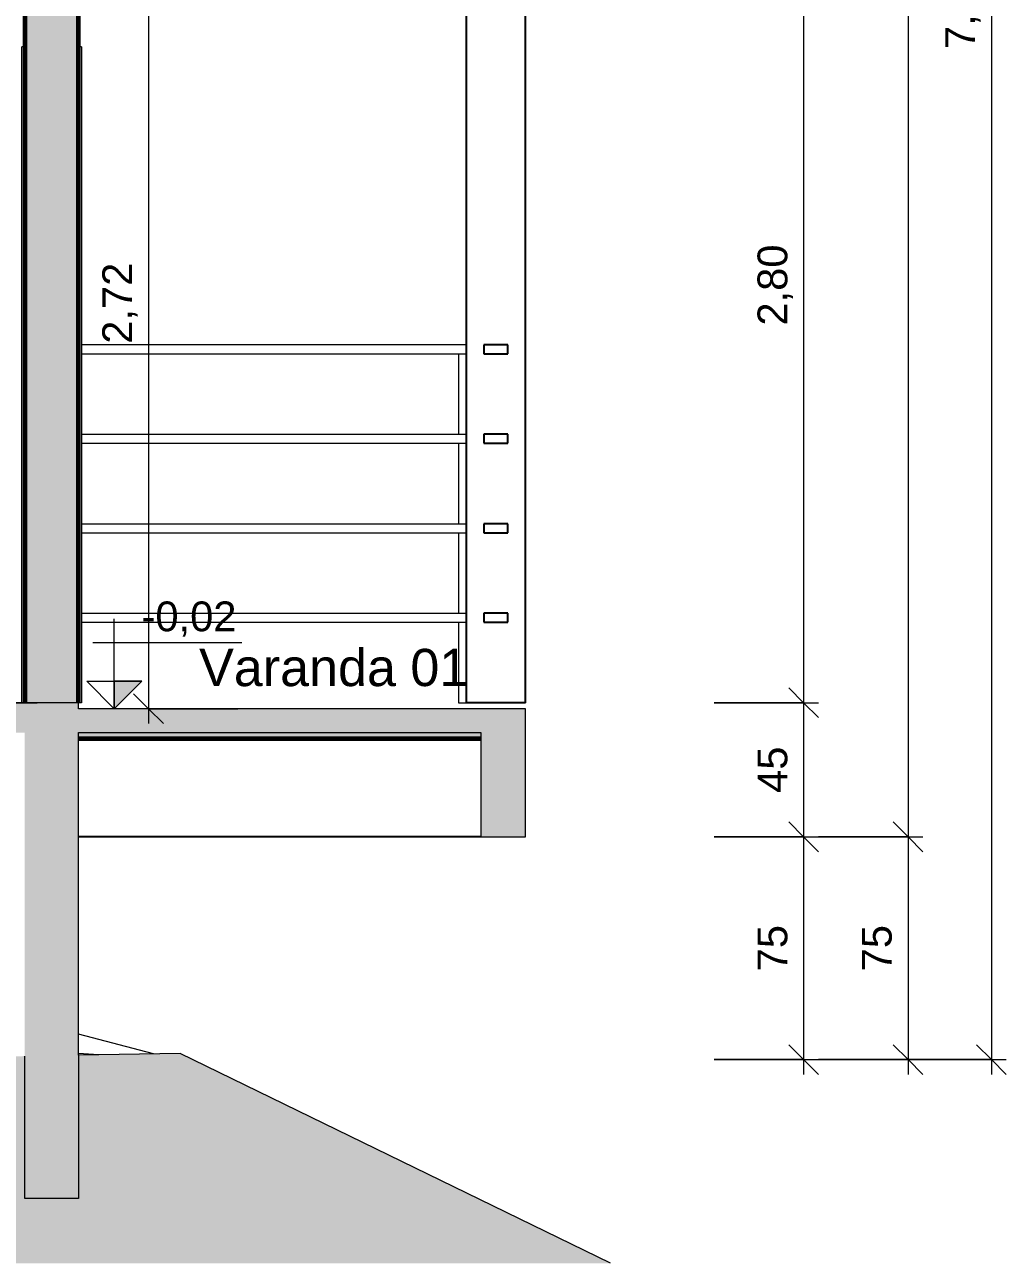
# Model space of a CAD drawing. Header units: millimetres. Extents: x -23755 to 62003, y -3000 to 6760.
# Drawn here: x -5480 to -2188, y -1680 to 2473 of the extents above; entities that cross this region are included whole.
import ezdxf

# ---------------------------------------------------------------- set-up
doc = ezdxf.new("R2010")
doc.units = ezdxf.units.MM
for name, color, linetype, lineweight in [('A-ANNO-DIMS', 211, 'Continuous', 9), ('A-ANNO-DIMS-50', 211, 'Continuous', 9), ('A-DETL-GENF', 92, 'Continuous', 9), ('A-DETL-THIN', 151, 'Continuous', 9), ('A-DOOR', 31, 'Continuous', 9), ('A-FLOR', 192, 'Continuous', 25), ('A-FLOR-PATT', 8, 'Continuous', 25), ('A-WALL', 113, 'Continuous', 25), ('A-WALL-PATT', 111, 'Continuous', 25), ('Balaústres', 7, 'Continuous', 9), ('C-TOPO', 7, 'Continuous', 9), ('Corrimão', 250, 'Continuous', 25), ('Corrimãos superiores', 7, 'Continuous', 9), ('G-ANNO-DIMS', 111, 'Continuous', 9), ('L-HRDS-IDEN', 13, 'Continuous', 9), ('S-BEAM', 12, 'Continuous', 25), ('S-COLS', 52, 'Continuous', 25)]:
    doc.layers.add(name, color=color, linetype=linetype, lineweight=lineweight)
doc.styles.add('@Arial Unicode MS', font='', dxfattribs={"height": 100})
doc.styles.add('Arial', font='arial.ttf', dxfattribs={"height": 125})
doc.styles.add('Arial_1', font='arial.ttf', dxfattribs={"height": 100})
doc.styles.get('@Arial Unicode MS').set_extended_font_data('@Arial Unicode MS')
doc.dimstyles.new('CRT_-__Metros_-_Linha_de_chamada_3_5_mm', dxfattribs={"dimscale": 304.8, "dimtxt": 100.584485, "dimasz": 0.328084, "dimexe": 0.164042, "dimexo": 0.0625, "dimgap": 0.082021, "dimtad": 1, "dimdec": 0, "dimlfac": 0.1, "dimdsep": 46, "dimtxsty": '@Arial Unicode MS', "dimblk1": 'OBLIQUE', "dimblk2": 'OBLIQUE', "dimsah": 1, "dimcen": 0.09, "dimdle": 0.164042, "dimazin": 0, "dimtfac": 1, "dimtdec": 4, "dimtix": 1, "dimtmove": 0, "dimatfit": 3, "dimfxl": 0.984252, "dimfxlon": 1, "dimtvp": 1, "dimtolj": 1, "dimtzin": 0, "dimarcsym": 2})
doc.dimstyles.new('CRT_-__Metros_-_Linha_de_chamada_3_5_mm_1', dxfattribs={"dimscale": 304.8, "dimtxt": 100.584485, "dimasz": 0.328084, "dimexe": 0.164042, "dimexo": 0.0625, "dimgap": 0.082021, "dimtad": 1, "dimlfac": 0.001, "dimrnd": 0.01, "dimzin": 0, "dimdsep": 46, "dimtxsty": '@Arial Unicode MS', "dimblk1": 'OBLIQUE', "dimblk2": 'OBLIQUE', "dimsah": 1, "dimcen": 0.09, "dimdle": 0.164042, "dimazin": 0, "dimtfac": 1, "dimtdec": 4, "dimtix": 1, "dimtmove": 0, "dimatfit": 3, "dimfxl": 0.984252, "dimfxlon": 1, "dimtvp": 1, "dimtolj": 1, "dimtzin": 0, "dimarcsym": 2})

# ---------------------------------------------------------------- blocks, each defined once
blk = doc.blocks.new('Porta correr 4 folhas - 350 x 210-3791413-A')
at = {"layer": 'A-DOOR'}
for p, q in [((-5489.650772, 200), (-5489.650772, 2399)), ((-5479.650772, 2399), (-5489.650772, 2399)), ((-5289.650772, 2399), (-5299.650772, 2399)), ((-5289.650772, 2399), (-5289.650772, 200)), ((-5289.650772, 200), (-5299.650772, 200))]:
    blk.add_line(p, q, dxfattribs=at)
blk = doc.blocks.new('Guarda-corpo - Guarda-corpo-3444766-A')
at = {"layer": 'Corrimão'}
for p, q in [((-3939.650772, 1400), (-3939.650772, 1370)), ((-3859.650772, 1400), (-3939.650772, 1400)), ((-3859.650772, 1370), (-3859.650772, 1400)), ((-3939.650772, 1370), (-3859.650772, 1370)), ((-3859.650772, 1100), (-3939.650772, 1100)), ((-3939.650772, 1100), (-3939.650772, 1070)), ((-3859.650772, 1070), (-3859.650772, 1100)), ((-3939.650772, 1070), (-3859.650772, 1070)), ((-3859.650772, 800), (-3939.650772, 800)), ((-3939.650772, 800), (-3939.650772, 770)), ((-3859.650772, 770), (-3859.650772, 800)), ((-3939.650772, 770), (-3859.650772, 770)), ((-3859.650772, 500), (-3939.650772, 500)), ((-3939.650772, 500), (-3939.650772, 470)), ((-3859.650772, 470), (-3859.650772, 500)), ((-3939.650772, 470), (-3859.650772, 470))]:
    blk.add_line(p, q, dxfattribs=at)
blk = doc.blocks.new('Tipo de corrimão superior - Corrimão superior_Interno_-3444834-A')
at = {"layer": 'Corrimãos superiores'}
for p, q in [((-3939.650772, 1400), (-3939.650772, 1370)), ((-3859.650772, 1400), (-3939.650772, 1400)), ((-3859.650772, 1370), (-3859.650772, 1400)), ((-3939.650772, 1370), (-3859.650772, 1370))]:
    blk.add_line(p, q, dxfattribs=at)
blk = doc.blocks.new('Guarda-corpo - 25mm-3360969-A')
at = {"layer": 'Balaústres'}
for p, q in [((-4024.650772, 1370), (-4024.650772, 1100)), ((-4024.650772, 1070), (-4024.650772, 800)), ((-4024.650772, 770), (-4024.650772, 500)), ((-4024.650772, 470), (-4024.650772, 200)), ((-4024.650772, 200), (-4012.150772, 200)), ((-4012.150772, 200), (-3999.650772, 200))]:
    blk.add_line(p, q, dxfattribs=at)
blk = doc.blocks.new('Guarda-corpo - Guarda-corpo-3444916-A')
at = {"layer": 'Corrimão', "color": 7, "lineweight": 9}
for p, q in [((-5289.650772, 1100), (-3999.650772, 1100)), ((-5289.650772, 1070), (-3999.650772, 1070)), ((-5289.650772, 800), (-3999.650772, 800)), ((-5289.650772, 770), (-3999.650772, 770)), ((-5289.650772, 500), (-3999.650772, 500)), ((-5289.650772, 470), (-3999.650772, 470))]:
    blk.add_line(p, q, dxfattribs=at)
blk.add_blockref('Guarda-corpo - 25mm-3360969-A', (0, 0))
blk = doc.blocks.new('Tipo de corrimão superior - Corrimão superior_Interno_-3444982-A')
at = {"layer": 'Corrimãos superiores'}
for p, q in [((-3999.650772, 1400), (-5289.650772, 1400)), ((-5289.650772, 1370), (-3999.650772, 1370))]:
    blk.add_line(p, q, dxfattribs=at)
blk = doc.blocks.new('DIMBLOCK20-A')
at = {"layer": 'A-ANNO-DIMS-50', "lineweight": 18, "transparency": 16777216}
for p, q in [((-2867.1, 3000), (-2917.1, 3050)), ((-2867.1, 3000), (-2817.1, 2950)), ((-2867.1, 200), (-2917.1, 250)), ((-2867.1, 200), (-2817.1, 150))]:
    blk.add_line(p, q, dxfattribs=at)
at = {"layer": 'A-ANNO-DIMS-50', "transparency": 16777216}
for p, q in [((-3167.1, 3000), (-2817.1, 3000)), ((-2867.1, 3000), (-3167.1, 3000)), ((-2867.1, 3000), (-2867.1, 200)), ((-3167.1, 200), (-2817.1, 200)), ((-2867.1, 200), (-3167.1, 200))]:
    blk.add_line(p, q, dxfattribs=at)
at = {"layer": 'A-ANNO-DIMS-50', "color": 0, "transparency": 16777216, "insert": (-3021.9, 1464.7), "char_height": 100, "width": 324.675, "attachment_point": 1, "rotation": 90, "line_spacing_factor": 1.117605, "style": '@Arial Unicode MS'}
blk.add_mtext('2,80', dxfattribs=at)
blk = doc.blocks.new('_Oblique')
at = {"color": 0, "linetype": 'ByBlock', "lineweight": -2}
blk.add_line((-0.5, -0.5), (0.5, 0.5), dxfattribs=at)
blk = doc.blocks.new('DIMBLOCK21-A')
at = {"layer": 'A-ANNO-DIMS-50', "lineweight": 18, "transparency": 16777216}
for p, q in [((-2867.1, 200), (-2917.1, 250)), ((-2867.1, 200), (-2817.1, 150)), ((-2867.1, -250), (-2917.1, -200)), ((-2867.1, -250), (-2817.1, -300))]:
    blk.add_line(p, q, dxfattribs=at)
at = {"layer": 'A-ANNO-DIMS-50', "transparency": 16777216}
for p, q in [((-3167.1, 200), (-2817.1, 200)), ((-2867.1, 200), (-3167.1, 200)), ((-2867.1, 200), (-2867.1, -250)), ((-3167.1, -250), (-2817.1, -250)), ((-2867.1, -250), (-3167.1, -250))]:
    blk.add_line(p, q, dxfattribs=at)
at = {"layer": 'A-ANNO-DIMS-50', "color": 0, "transparency": 16777216, "insert": (-3021.9, -102.4), "char_height": 100, "width": 185.873, "attachment_point": 1, "rotation": 90, "line_spacing_factor": 1.117605, "style": '@Arial Unicode MS'}
blk.add_mtext('45', dxfattribs=at)
blk = doc.blocks.new('DIMBLOCK22-A')
at = {"layer": 'A-ANNO-DIMS-50', "lineweight": 18, "transparency": 16777216}
for p, q in [((-2867.1, -250), (-2917.1, -200)), ((-2867.1, -250), (-2817.1, -300)), ((-2867.1, -996.8), (-2917.1, -946.8)), ((-2867.1, -996.8), (-2817.1, -1046.8))]:
    blk.add_line(p, q, dxfattribs=at)
at = {"layer": 'A-ANNO-DIMS-50', "transparency": 16777216}
for p, q in [((-3167.1, -250), (-2817.1, -250)), ((-2867.1, -250), (-3167.1, -250)), ((-2867.1, -250), (-2867.1, -1046.8)), ((-3167.1, -996.8), (-2817.1, -996.8)), ((-2867.1, -996.8), (-3167.1, -996.8))]:
    blk.add_line(p, q, dxfattribs=at)
at = {"layer": 'A-ANNO-DIMS-50', "color": 0, "transparency": 16777216, "insert": (-3021.9, -700.8), "char_height": 100, "width": 185.873, "attachment_point": 1, "rotation": 90, "line_spacing_factor": 1.117605, "style": '@Arial Unicode MS'}
blk.add_mtext('75', dxfattribs=at)
blk = doc.blocks.new('Elevações de ponto - CRT_ANO_Tag de Nível em Elevações-871645-A')
at = {"layer": 'G-ANNO-DIMS'}
blk.add_hatch(color=256, dxfattribs=at).paths.add_polyline_path([(-7112.1, 3000), (-7112.1, 3092.3), (-7019.8, 3092.3)])
for p, q in [((-7112.1, 3000), (-7112.1, 3301.2)), ((-7184.5, 3221.9), (-6684.5, 3221.9)), ((-7204.4, 3092.3), (-7112.1, 3000)), ((-7204.4, 3092.3), (-7019.8, 3092.3)), ((-7019.8, 3092.3), (-7112.1, 3000)), ((-7112.1, 3000), (-7019.8, 3092.3)), ((-7019.8, 3092.3), (-7112.1, 3092.3)), ((-7112.1, 3092.3), (-7112.1, 3000))]:
    blk.add_line(p, q, dxfattribs=at)
blk = doc.blocks.new('DIMBLOCK26-A')
at = {"layer": 'A-ANNO-DIMS-50', "lineweight": 18, "transparency": 16777216}
for p, q in [((-5738.3, 2900), (-5788.3, 2950)), ((-5738.3, 2900), (-5688.3, 2850)), ((-5738.3, 200), (-5788.3, 250)), ((-5738.3, 200), (-5688.3, 150))]:
    blk.add_line(p, q, dxfattribs=at)
at = {"layer": 'A-ANNO-DIMS-50', "transparency": 16777216}
for p, q in [((-5438.3, 2900), (-5788.3, 2900)), ((-5738.3, 2900), (-5738.3, 150)), ((-5738.3, 2900), (-5438.3, 2900)), ((-5438.3, 200), (-5788.3, 200)), ((-5738.3, 200), (-5438.3, 200))]:
    blk.add_line(p, q, dxfattribs=at)
at = {"layer": 'A-ANNO-DIMS-50', "color": 0, "transparency": 16777216, "insert": (-5893.1, 1414.7), "char_height": 100, "width": 324.675, "attachment_point": 1, "rotation": 90, "line_spacing_factor": 1.117605, "style": '@Arial Unicode MS'}
blk.add_mtext('2,70', dxfattribs=at)
blk = doc.blocks.new('DIMBLOCK34-A')
at = {"layer": 'A-ANNO-DIMS-50', "lineweight": 18, "transparency": 16777216}
for p, q in [((-5064.7, 2898), (-5114.7, 2948)), ((-5064.7, 2898), (-5014.7, 2848)), ((-5064.7, 180), (-5114.7, 230)), ((-5064.7, 180), (-5014.7, 130))]:
    blk.add_line(p, q, dxfattribs=at)
at = {"layer": 'A-ANNO-DIMS-50', "transparency": 16777216}
for p, q in [((-4764.7, 2898), (-5114.7, 2898)), ((-5064.7, 2898), (-5064.7, 130)), ((-5064.7, 2898), (-4764.7, 2898)), ((-4764.7, 180), (-5114.7, 180)), ((-5064.7, 180), (-4764.7, 180))]:
    blk.add_line(p, q, dxfattribs=at)
at = {"layer": 'A-ANNO-DIMS-50', "color": 0, "transparency": 16777216, "insert": (-5219.5, 1403.7), "char_height": 100, "width": 324.675, "attachment_point": 1, "rotation": 90, "line_spacing_factor": 1.117605, "style": '@Arial Unicode MS'}
blk.add_mtext('2,72', dxfattribs=at)
blk = doc.blocks.new('DIMBLOCK35-A')
at = {"layer": 'A-ANNO-DIMS-50', "lineweight": 18, "transparency": 16777216}
for p, q in [((-2517.1, 6051.1), (-2567.1, 6101.1)), ((-2517.1, 6051.1), (-2467.1, 6001.1)), ((-2517.1, -250), (-2567.1, -200)), ((-2517.1, -250), (-2467.1, -300))]:
    blk.add_line(p, q, dxfattribs=at)
at = {"layer": 'A-ANNO-DIMS-50', "transparency": 16777216}
for p, q in [((-2517.1, 6101.1), (-2517.1, -250)), ((-2817.1, 6051.1), (-2467.1, 6051.1)), ((-2517.1, 6051.1), (-2817.1, 6051.1)), ((-2817.1, -250), (-2467.1, -250)), ((-2517.1, -250), (-2817.1, -250))]:
    blk.add_line(p, q, dxfattribs=at)
at = {"layer": 'A-ANNO-DIMS-50', "color": 0, "transparency": 16777216, "insert": (-2671.9, 2765.3), "char_height": 100, "width": 324.675, "attachment_point": 1, "rotation": 90, "line_spacing_factor": 1.117605, "style": '@Arial Unicode MS'}
blk.add_mtext('6,30', dxfattribs=at)
blk = doc.blocks.new('DIMBLOCK36-A')
at = {"layer": 'A-ANNO-DIMS-50', "lineweight": 18, "transparency": 16777216}
for p, q in [((-2517.1, -250), (-2567.1, -200)), ((-2517.1, -250), (-2467.1, -300)), ((-2517.1, -996.8), (-2567.1, -946.8)), ((-2517.1, -996.8), (-2467.1, -1046.8))]:
    blk.add_line(p, q, dxfattribs=at)
at = {"layer": 'A-ANNO-DIMS-50', "transparency": 16777216}
for p, q in [((-2817.1, -250), (-2467.1, -250)), ((-2517.1, -250), (-2817.1, -250)), ((-2517.1, -250), (-2517.1, -1046.8)), ((-2817.1, -996.8), (-2467.1, -996.8)), ((-2517.1, -996.8), (-2817.1, -996.8))]:
    blk.add_line(p, q, dxfattribs=at)
at = {"layer": 'A-ANNO-DIMS-50', "color": 0, "transparency": 16777216, "insert": (-2671.9, -700.8), "char_height": 100, "width": 185.873, "attachment_point": 1, "rotation": 90, "line_spacing_factor": 1.117605, "style": '@Arial Unicode MS'}
blk.add_mtext('75', dxfattribs=at)
blk = doc.blocks.new('DIMBLOCK37-A')
at = {"layer": 'A-ANNO-DIMS-50', "lineweight": 18, "transparency": 16777216}
for p, q in [((-2237.6, 6051.1), (-2287.6, 6101.1)), ((-2237.6, 6051.1), (-2187.6, 6001.1)), ((-2237.6, -996.8), (-2287.6, -946.8)), ((-2237.6, -996.8), (-2187.6, -1046.8))]:
    blk.add_line(p, q, dxfattribs=at)
at = {"layer": 'A-ANNO-DIMS-50', "transparency": 16777216}
for p, q in [((-2237.6, 6101.1), (-2237.6, -1046.8)), ((-2537.6, 6051.1), (-2187.6, 6051.1)), ((-2237.6, 6051.1), (-2537.6, 6051.1)), ((-2537.6, -996.8), (-2187.6, -996.8)), ((-2237.6, -996.8), (-2537.6, -996.8))]:
    blk.add_line(p, q, dxfattribs=at)
at = {"layer": 'A-ANNO-DIMS-50', "color": 0, "transparency": 16777216, "insert": (-2392.4, 2391.9), "char_height": 100, "width": 324.675, "attachment_point": 1, "rotation": 90, "line_spacing_factor": 1.117605, "style": '@Arial Unicode MS'}
blk.add_mtext('7,05', dxfattribs=at)

msp = doc.modelspace()

# ---------------------------------------------------------------- hatches: boundary and pattern name
at = {"layer": 'A-DETL-GENF'}
h = msp.add_hatch(color=7, dxfattribs=at)
h.paths.add_polyline_path([(-5446.155, -1462.996), (-5299.651, -1462.996), (-5299.651, 100), (-3949.651, 100), (-3949.651, -250), (-3799.651, -250), (-3799.651, 180), (-5299.651, 180), (-5299.651, 200), (-19319.651, 200), (-19319.651, -250), (-19139.651, -250), (-19139.651, 100), (-5479.651, 100), (-5479.651, -1462.996)])
h.paths.add_polyline_path([(-8229.651, 2643.433), (-8229.651, 2900), (-5479.651, 2900), (-5479.651, 2680), (-5299.651, 2680), (-5299.651, 2898), (-3979.651, 2898), (-3979.651, 2680), (-3799.651, 2680), (-3799.651, 3000), (-8369.651, 3000), (-8369.651, 2643.433)])
h.paths.add_polyline_path([(-16725.974, 2700), (-16579.651, 2700), (-16579.651, 3000), (-19319.651, 3000), (-19319.651, 2700), (-19139.651, 2700), (-19139.651, 2900), (-16759.651, 2900), (-16759.651, 2700)])
h = msp.add_hatch(dxfattribs=at)
h.set_pattern_fill('FP_9', color=55, style=0, pattern_type=2)
h.set_pattern_definition([(45, (-11922.87, 2115.08), (0, 449.013), [317.5, -317.5]), (45, (-11838.68, 2030.9), (0, 449.013), [317.5, -317.5]), (45, (-11754.5, 1946.7), (0, 449.013), [317.5, -317.5]), (135, (-11922.87, 2171.2), (-449.013, 3e-14), [317.5, -317.5]), (135, (-11838.68, 2255.4), (-449.013, 3e-14), [317.5, -317.5]), (135, (-11754.5, 2339.6), (-449.013, 3e-14), [317.5, -317.5])])
h.paths.add_polyline_path([(-4138.35, -1679.633), (-3515.361, -1679.633), (-4957.955, -976.033), (-5299.651, -981.998), (-5299.651, -1462.996), (-5479.651, -1462.996), (-5479.651, -985.139), (-9657.239, -1058.06), (-12472.176, -449.349), (-12993.303, -206.344), (-13385.693, -341.454), (-13593.367, -285.808), (-14148.594, 100), (-16584.48, 100), (-17282.076, 26.68), (-18389.651, 0), (-19139.651, 0), (-19139.651, -250), (-19319.651, -250), (-19319.651, -100), (-22519.651, -100), (-22519.651, 0), (-23755.426, 0), (-23755.426, -1679.633), (-4429.903, -1679.633)])
at = {"layer": 'A-FLOR-PATT'}
msp.add_hatch(color=256, dxfattribs=at).paths.add_polyline_path([(-5299.651, 80), (-3949.651, 80), (-3949.651, 100), (-5299.651, 100)])
at = {"layer": 'A-WALL-PATT'}
h = msp.add_hatch(color=256, dxfattribs=at)
h.paths.add_polyline_path([(-5479.651, 200), (-5299.651, 200), (-5299.651, 2680), (-5479.651, 2680), (-5479.651, 448.588)])
h.paths.add_polyline_path([(-5479.651, 3000), (-5299.651, 3000), (-5299.651, 6044.391), (-5479.651, 6044.391), (-5479.651, 3032.856)])

# ---------------------------------------------------------------- linework, layer by layer
at = {"layer": 'A-DETL-THIN'}
for p, q in [((-5299.651, 200), (-14292.507, 200)), ((-5299.651, 180), (-5299.651, 200)), ((-3799.651, 180), (-5299.651, 180)), ((-3799.651, -250), (-3799.651, 180)), ((-5299.651, -981.998), (-5299.651, 100)), ((-5299.651, 100), (-3949.651, 100)), ((-3949.651, 100), (-3949.651, -250)), ((-3949.651, -250), (-3799.651, -250)), ((-5479.651, -1462.996), (-5479.651, -985.139)), ((-4957.955, -976.033), (-5299.651, -981.998)), ((-5299.651, -981.998), (-5299.651, -1462.996)), ((-3515.361, -1679.633), (-4957.955, -976.033)), ((-5299.651, -1462.996), (-5479.651, -1462.996))]:
    msp.add_line(p, q, dxfattribs=at)
at = {"layer": 'A-FLOR', "lineweight": 60}
msp.add_line((-5299.651, 80), (-3949.651, 80), dxfattribs=at)
at = {"layer": 'A-WALL', "lineweight": 60}
for p, q in [((-5479.651, 2680), (-5479.651, 200)), ((-5299.651, 200), (-5299.651, 2680))]:
    msp.add_line(p, q, dxfattribs=at)
at = {"layer": 'C-TOPO'}
for p, q in [((-5048.4, -977.612), (-5299.651, -911.281)), ((-5231.973, -980.816), (-5299.651, -975.979))]:
    msp.add_line(p, q, dxfattribs=at)
at = {"layer": 'S-BEAM'}
msp.add_line((-3949.651, -250), (-5299.651, -250), dxfattribs=at)
at = {"layer": 'S-COLS'}
for p, q in [((-3999.651, 2680), (-3999.651, 200)), ((-3799.651, 200), (-3799.651, 2680)), ((-3799.651, 200), (-3999.651, 200))]:
    msp.add_line(p, q, dxfattribs=at)

# ---------------------------------------------------------------- block references
at = {"layer": 'A-DOOR'}
msp.add_blockref('Porta correr 4 folhas - 350 x 210-3791413-A', (0, 0), dxfattribs=at)
at = {"layer": 'Balaústres'}
msp.add_blockref('Guarda-corpo - Guarda-corpo-3444766-A', (0, 0), dxfattribs=at)
at = {"layer": 'Corrimão', "color": 7, "lineweight": 9}
msp.add_blockref('Guarda-corpo - Guarda-corpo-3444916-A', (0, 0), dxfattribs=at)
at = {"layer": 'Corrimãos superiores'}
for name in ['Tipo de corrimão superior - Corrimão superior_Interno_-3444982-A', 'Tipo de corrimão superior - Corrimão superior_Interno_-3444834-A']:
    msp.add_blockref(name, (0, 0), dxfattribs=at)
at = {"layer": 'G-ANNO-DIMS'}
msp.add_blockref('Elevações de ponto - CRT_ANO_Tag de Nível em Elevações-871645-A', (1932.813, -2820), dxfattribs=at)

# ---------------------------------------------------------------- texts
at = {"layer": 'G-ANNO-DIMS', "insert": (-5087.935, 539.532), "char_height": 100, "width": 380.74495, "attachment_point": 1, "line_spacing_factor": 0.941778, "style": 'Arial_1'}
msp.add_mtext('-0,02', dxfattribs=at)
at = {"layer": 'L-HRDS-IDEN', "insert": (-4894.816, 380.692), "char_height": 125, "width": 1082.27812, "attachment_point": 1, "style": 'Arial'}
msp.add_mtext('Varanda 01', dxfattribs=at)

# ---------------------------------------------------------------- dimensions: what is measured, and where the dimension line sits
at = {"layer": 'A-ANNO-DIMS'}
for base, p1, p2, dimstyle, override, picture, middle in [((-2517.09, -250), (-2817.09, 6051.098), (-2817.09, -250), 'CRT_-__Metros_-_Linha_de_chamada_3_5_mm_1', {"dimpost": '<>', "dimfxl": 6301.097739}, 'DIMBLOCK35-A', (-2593.181, 2900.549)), ((-2237.627, -996.757), (-2537.627, 6051.098), (-2537.627, -996.757), 'CRT_-__Metros_-_Linha_de_chamada_3_5_mm_1', {"dimpost": '<>', "dimfxl": 7047.854255}, 'DIMBLOCK37-A', (-2313.718, 2527.171)), ((-2867.09, 200), (-3167.09, 3000), (-3167.09, 200), 'CRT_-__Metros_-_Linha_de_chamada_3_5_mm_1', {"dimpost": '<>', "dimfxl": 2800}, 'DIMBLOCK20-A', (-2943.181, 1600)), ((-5738.341, 200), (-5438.341, 2900), (-5438.341, 200), 'CRT_-__Metros_-_Linha_de_chamada_3_5_mm_1', {"dimpost": '<>', "dimfxl": 2700}, 'DIMBLOCK26-A', (-5814.432, 1550)), ((-5064.678, 180), (-4764.678, 2898), (-4764.678, 180), 'CRT_-__Metros_-_Linha_de_chamada_3_5_mm_1', {"dimpost": '<>', "dimfxl": 2718}, 'DIMBLOCK34-A', (-5139.917, 1539)), ((-2867.09, -250), (-3167.09, 200), (-3167.09, -250), 'CRT_-__Metros_-_Linha_de_chamada_3_5_mm', {"dimpost": '<>', "dimfxl": 450}, 'DIMBLOCK21-A', (-2942.942, -25)), ((-2867.09, -996.757), (-3167.09, -250), (-3167.09, -996.757), 'CRT_-__Metros_-_Linha_de_chamada_3_5_mm', {"dimpost": '<>', "dimfxl": 746.756516}, 'DIMBLOCK22-A', (-2942.942, -623.378)), ((-2517.09, -996.757), (-2817.09, -250), (-2817.09, -996.757), 'CRT_-__Metros_-_Linha_de_chamada_3_5_mm', {"dimpost": '<>', "dimfxl": 746.756516}, 'DIMBLOCK36-A', (-2592.942, -623.378))]:
    dim = msp.add_linear_dim(base=base, p1=p1, p2=p2, angle=90, dimstyle=dimstyle, override=override, dxfattribs=at)
    dim.commit()
    dim.dimension.update_dxf_attribs({"geometry": picture, "text_midpoint": middle})

doc.saveas('drawing.dxf')
